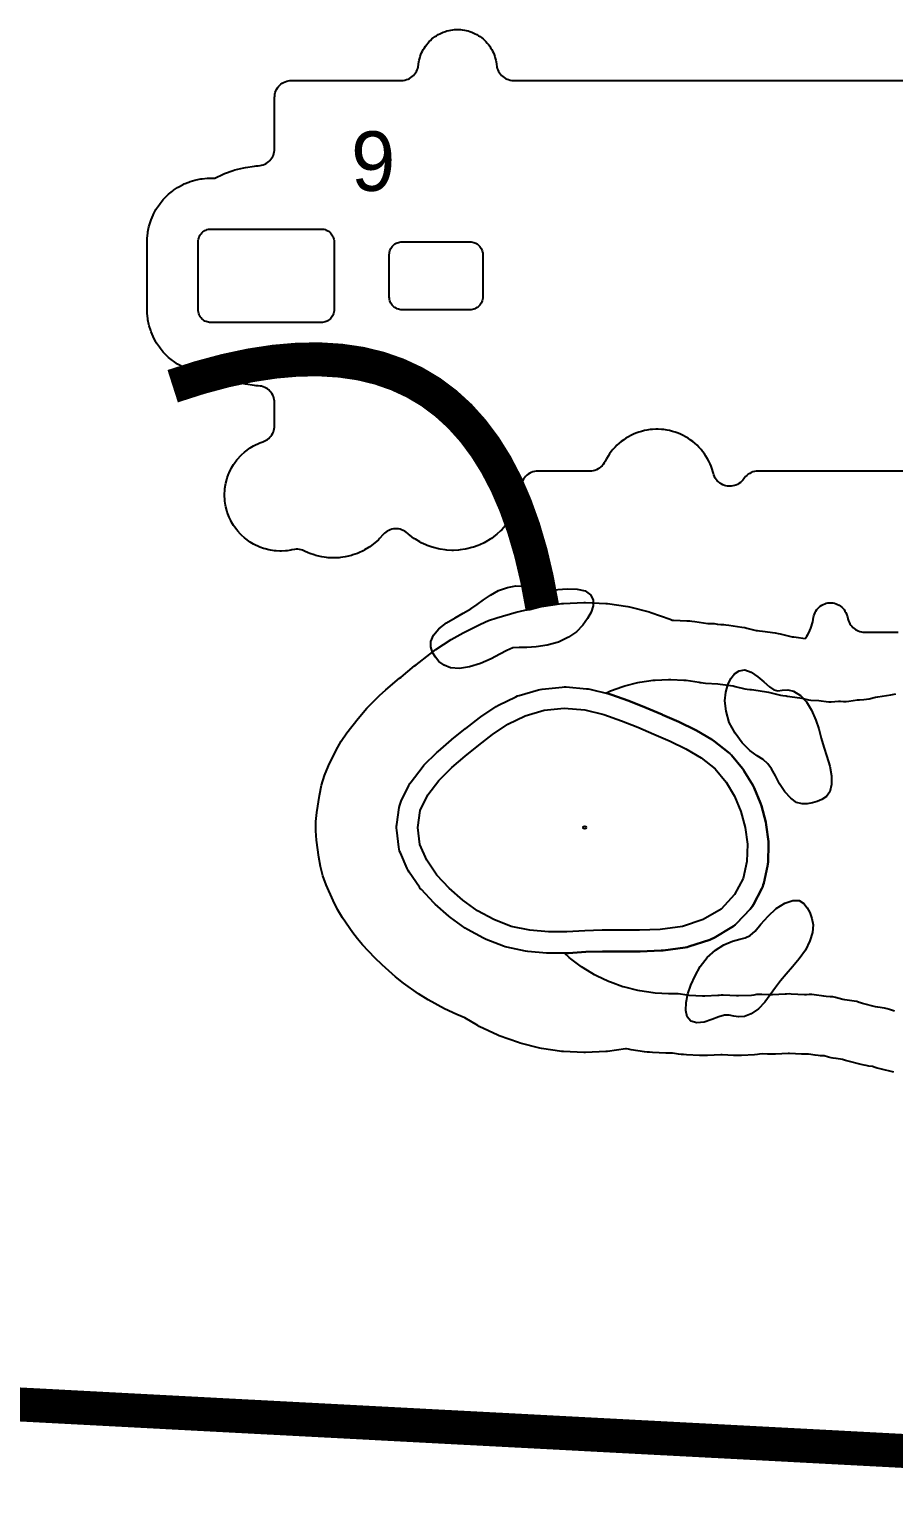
# Model space of a CAD drawing. Extents: x 425531 to 428300, y 1577248 to 1578701.
# Drawn here: x 426765.6 to 426969, y 1578062.7 to 1578410.5 of the extents above; entities that cross this region are included whole.
import ezdxf

# ---------------------------------------------------------------- set-up
doc = ezdxf.new("R2010")
doc.units = 21
for name, color, linetype, true_color in [('L-GOLF-ANNO', 7, 'Continuous', 0xffd23c), ('L-GOLF-BNKR', 7, 'Continuous', 0xe9dcb5), ('L-GOLF-CART', 7, 'Continuous', 0xcfcac0), ('L-GOLF-COLLAR', 7, 'Continuous', 0x5f9a33), ('L-GOLF-FWY', 7, 'Continuous', 0x6a9e35), ('L-GOLF-GRN', 7, 'Continuous', 0x74b23e), ('L-GOLF-PIN', 7, 'Continuous', 0xe0262b), ('L-GOLF-ROUGH', 7, 'Continuous', 0x4f7d2c), ('L-GOLF-TEE', 7, 'Continuous', 0x6fa63a)]:
    doc.layers.add(name, color=color, linetype=linetype, true_color=true_color)

msp = doc.modelspace()

# ---------------------------------------------------------------- linework, layer by layer
at = {"layer": 'L-GOLF-BNKR'}
for points, elevation in [([(426860.5, 1578263.8), (426860.1, 1578265.1), (426860.1, 1578266.4), (426860.7, 1578267.9), (426862, 1578269.4), (426863.8, 1578270.8), (426865.8, 1578272), (426867.7, 1578273.1), (426869.5, 1578274.1), (426871, 1578275.1), (426872.5, 1578276.2), (426874.1, 1578277.3), (426876, 1578278.4), (426878.1, 1578279.1), (426880.1, 1578279.5), (426882, 1578279.4), (426883.6, 1578279.1), (426885, 1578278.7), (426886.4, 1578278.4), (426888, 1578278.5), (426890, 1578278.6), (426892.2, 1578278.8), (426894.5, 1578278.7), (426896.4, 1578278.3), (426897.7, 1578277.4), (426898.3, 1578276.2), (426898.3, 1578274.8), (426897.8, 1578273.3), (426897, 1578271.8), (426895.9, 1578270.2), (426894.4, 1578268.7), (426892.5, 1578267.4), (426890.1, 1578266.2), (426887.5, 1578265.5), (426884.9, 1578265.1), (426882.7, 1578265), (426880.9, 1578265), (426879.4, 1578264.9), (426878, 1578264.3), (426876.3, 1578263.4), (426874.3, 1578262.3), (426871.8, 1578261.2), (426869.2, 1578260.4), (426866.8, 1578260), (426864.7, 1578260.2), (426863.2, 1578260.8), (426862, 1578261.7), (426861.2, 1578262.7), (426860.5, 1578263.8)], 69.66), ([(426935.5, 1578259.2), (426937.1, 1578258.1), (426938.5, 1578256.9), (426939.8, 1578255.7), (426940.8, 1578255), (426941.8, 1578254.8), (426942.8, 1578254.9), (426944.1, 1578255), (426945.5, 1578254.7), (426947.1, 1578253.7), (426948.5, 1578252.2), (426949.7, 1578250.2), (426950.7, 1578247.9), (426951.4, 1578245.8), (426952, 1578243.6), (426952.6, 1578241.5), (426953.3, 1578239.3), (426954, 1578237), (426954.4, 1578234.8), (426954.4, 1578232.7), (426954, 1578231), (426953.2, 1578229.9), (426952.1, 1578229.2), (426951, 1578228.7), (426949.9, 1578228.4), (426948.7, 1578228.2), (426947.5, 1578228.2), (426946.2, 1578228.5), (426944.8, 1578229.5), (426943.4, 1578231), (426942.2, 1578232.9), (426941.2, 1578234.8), (426940.3, 1578236.4), (426939.4, 1578237.6), (426938.3, 1578238.6), (426936.9, 1578239.5), (426935.2, 1578240.7), (426933.4, 1578242.5), (426931.7, 1578244.8), (426930.3, 1578247.3), (426929.6, 1578250), (426929.3, 1578252.4), (426929.5, 1578254.5), (426930, 1578256.2), (426930.7, 1578257.7), (426931.6, 1578258.8), (426932.7, 1578259.5), (426934, 1578259.7), (426935.5, 1578259.2)], 71.13), ([(426947.9, 1578204.7), (426948.7, 1578203.7), (426949.3, 1578202.6), (426949.8, 1578201.2), (426950.1, 1578199.7), (426949.9, 1578197.9), (426949.3, 1578195.9), (426948.3, 1578193.7), (426946.8, 1578191.7), (426945.2, 1578189.8), (426943.7, 1578188.1), (426942.4, 1578186.5), (426941.2, 1578184.9), (426940, 1578183.2), (426938.7, 1578181.5), (426937.2, 1578179.9), (426935.5, 1578178.7), (426933.9, 1578178.1), (426932.5, 1578178), (426931.4, 1578178.2), (426930.3, 1578178.4), (426929.2, 1578178.4), (426927.9, 1578178), (426926.2, 1578177.4), (426924.4, 1578176.8), (426922.7, 1578176.6), (426921.3, 1578177), (426920.4, 1578178), (426920.1, 1578179.5), (426920.2, 1578181.4), (426920.6, 1578183.4), (426921.3, 1578185.5), (426922.3, 1578187.7), (426923.5, 1578189.9), (426925.1, 1578192), (426927.1, 1578193.7), (426929.1, 1578195), (426931.1, 1578195.8), (426932.8, 1578196.3), (426934.1, 1578196.6), (426935.3, 1578197.2), (426936.4, 1578198.2), (426937.8, 1578199.8), (426939.5, 1578201.7), (426941.4, 1578203.5), (426943.4, 1578204.8), (426945.3, 1578205.4), (426946.8, 1578205.4), (426947.9, 1578204.7)], 72.95)]:
    msp.add_lwpolyline(points, close=True, dxfattribs=dict(at, elevation=elevation))
at = {"layer": 'L-GOLF-CART', "const_width": 8}
for points in [[(426886.3, 1578274.6), (426885.07, 1578281.14), (426883.62, 1578287.3), (426881.93, 1578293.06), (426880, 1578298.43), (426877.85, 1578303.42), (426875.46, 1578308.01), (426872.84, 1578312.21), (426869.98, 1578316.03), (426866.9, 1578319.46), (426863.58, 1578322.49), (426860.03, 1578325.14), (426856.25, 1578327.39), (426852.23, 1578329.26), (426847.99, 1578330.74), (426843.51, 1578331.83), (426838.79, 1578332.52), (426833.85, 1578332.83), (426828.67, 1578332.75), (426823.26, 1578332.28), (426817.62, 1578331.42), (426811.75, 1578330.17), (426805.64, 1578328.53), (426799.3, 1578326.5)], [(427143.97, 1578066.73), (427120.46, 1578067.97), (427096.96, 1578069.2), (427073.45, 1578070.44), (427049.95, 1578071.68), (427026.44, 1578072.91), (427002.93, 1578074.15), (426979.43, 1578075.38), (426955.92, 1578076.62), (426932.42, 1578077.86), (426908.91, 1578079.09), (426885.41, 1578080.33), (426861.9, 1578081.56), (426838.4, 1578082.8), (426814.89, 1578084.03), (426791.39, 1578085.27), (426767.88, 1578086.51), (426744.38, 1578087.74), (426720.87, 1578088.98), (426697.36, 1578090.21), (426673.86, 1578091.45), (426650.35, 1578092.68), (426626.85, 1578093.92), (426603.34, 1578095.16)]]:
    msp.add_lwpolyline(points, dxfattribs=at)
at = {"layer": 'L-GOLF-COLLAR', "elevation": 74.76}
msp.add_lwpolyline([(426852.04, 1578221.98), (426852, 1578222.43), (426852.01, 1578222.89), (426852.06, 1578223.34), (426852.66, 1578227.34), (426852.76, 1578227.84), (426852.91, 1578228.32), (426853.1, 1578228.79), (426854.9, 1578232.49), (426855.14, 1578232.93), (426855.43, 1578233.34), (426858.03, 1578236.74), (426858.46, 1578237.24), (426861.46, 1578240.24), (426861.78, 1578240.52), (426864.98, 1578243.22), (426865.05, 1578243.28), (426868.25, 1578245.88), (426868.32, 1578245.94), (426871.52, 1578248.44), (426871.83, 1578248.66), (426875.43, 1578251.06), (426876.01, 1578251.39), (426880.11, 1578253.39), (426880.5, 1578253.57), (426880.91, 1578253.7), (426885.41, 1578255), (426885.84, 1578255.11), (426886.27, 1578255.17), (426890.97, 1578255.67), (426891.44, 1578255.7), (426891.92, 1578255.68), (426896.72, 1578255.28), (426897.1, 1578255.23), (426897.49, 1578255.16), (426901.99, 1578254.06), (426902.48, 1578253.91), (426906.68, 1578252.41), (426906.84, 1578252.35), (426910.64, 1578250.85), (426910.74, 1578250.81), (426914.54, 1578249.21), (426914.64, 1578249.16), (426918.44, 1578247.46), (426918.59, 1578247.4), (426922.29, 1578245.6), (426922.62, 1578245.42), (426926.22, 1578243.32), (426926.79, 1578242.93), (426930.09, 1578240.33), (426930.48, 1578239.99), (426930.83, 1578239.61), (426933.43, 1578236.51), (426933.67, 1578236.21), (426933.88, 1578235.89), (426935.88, 1578232.59), (426936.06, 1578232.26), (426936.22, 1578231.92), (426937.72, 1578228.32), (426937.94, 1578227.67), (426938.94, 1578223.87), (426939.06, 1578223.24), (426939.56, 1578219.34), (426939.59, 1578218.96), (426939.6, 1578218.58), (426939.5, 1578214.48), (426939.46, 1578213.99), (426939.38, 1578213.5), (426938.48, 1578209.5), (426938.36, 1578209.08), (426938.21, 1578208.67), (426938.02, 1578208.27), (426936.02, 1578204.47), (426935.8, 1578204.08), (426935.53, 1578203.72), (426935.24, 1578203.37), (426932.04, 1578199.97), (426931.71, 1578199.65), (426931.35, 1578199.36), (426930.96, 1578199.1), (426926.76, 1578196.6), (426926.27, 1578196.35), (426925.75, 1578196.15), (426920.85, 1578194.55), (426920.41, 1578194.43), (426919.97, 1578194.34), (426914.77, 1578193.64), (426914.3, 1578193.6), (426909.4, 1578193.4), (426909.2, 1578193.4), (426900.46, 1578193.4), (426896.54, 1578193.3), (426892.46, 1578193.01), (426892.1, 1578193), (426887.8, 1578193), (426887.35, 1578193.02), (426882.95, 1578193.42), (426882.4, 1578193.5), (426878, 1578194.4), (426877.59, 1578194.5), (426877.18, 1578194.64), (426873.08, 1578196.24), (426872.48, 1578196.52), (426868.68, 1578198.62), (426868.19, 1578198.93), (426864.69, 1578201.43), (426864.31, 1578201.74), (426861.11, 1578204.54), (426860.75, 1578204.88), (426857.85, 1578207.98), (426857.6, 1578208.27), (426857.38, 1578208.57), (426854.98, 1578212.07), (426854.72, 1578212.48), (426854.51, 1578212.92), (426852.91, 1578216.62), (426852.74, 1578217.06), (426852.62, 1578217.51), (426852.54, 1578217.98), (426852.04, 1578221.98)], close=True, dxfattribs=at)
at = {"layer": 'L-GOLF-FWY', "elevation": 74.93}
msp.add_lwpolyline([(426969.24, 1578179.36), (426968.77, 1578179.51), (426968.07, 1578179.76), (426967.48, 1578179.94), (426966.88, 1578180.06), (426965.28, 1578180.29), (426964.8, 1578180.39), (426961.73, 1578181.16), (426961.26, 1578181.3), (426960.93, 1578181.42), (426960.35, 1578181.59), (426959.75, 1578181.71), (426957.57, 1578182.04), (426957.09, 1578182.13), (426955.33, 1578182.57), (426954.73, 1578182.69), (426954.12, 1578182.75), (426953.13, 1578182.8), (426952.64, 1578182.85), (426950.36, 1578183.19), (426949.75, 1578183.25), (426949.13, 1578183.25), (426948.55, 1578183.22), (426948.05, 1578183.22), (426944.93, 1578183.37), (426944.9, 1578183.37), (426944.44, 1578183.4), (426943.83, 1578183.37), (426943.76, 1578183.36), (426943.51, 1578183.34), (426940.55, 1578183.19), (426940.05, 1578183.19), (426938, 1578183.3), (426937.38, 1578183.3), (426936.77, 1578183.24), (426936.09, 1578183.13), (426935.6, 1578183.08), (426932.55, 1578182.94), (426932.05, 1578182.94), (426928.87, 1578183.09), (426928.41, 1578183.1), (426927.95, 1578183.07), (426927.91, 1578183.07), (426927.67, 1578183.05), (426924.55, 1578182.89), (426924.05, 1578182.89), (426920.93, 1578183.05), (426920.44, 1578183.1), (426918.32, 1578183.41), (426917.71, 1578183.47), (426917.1, 1578183.47), (426916.55, 1578183.44), (426916.05, 1578183.44), (426912.92, 1578183.6), (426912.43, 1578183.65), (426909.32, 1578184.11), (426908.84, 1578184.2), (426905.79, 1578184.97), (426905.32, 1578185.11), (426902.36, 1578186.17), (426901.91, 1578186.35), (426899.07, 1578187.7), (426898.64, 1578187.93), (426895.94, 1578189.54), (426895.53, 1578189.82), (426893.01, 1578191.69), (426892.63, 1578192), (426891.53, 1578193), (426892.1, 1578193), (426892.46, 1578193.01), (426896.54, 1578193.3), (426900.46, 1578193.4), (426909.2, 1578193.4), (426909.4, 1578193.4), (426914.3, 1578193.6), (426914.77, 1578193.64), (426919.97, 1578194.34), (426920.41, 1578194.43), (426920.85, 1578194.55), (426925.75, 1578196.15), (426926.27, 1578196.35), (426926.76, 1578196.6), (426930.96, 1578199.1), (426931.35, 1578199.36), (426931.71, 1578199.65), (426932.04, 1578199.97), (426935.24, 1578203.37), (426935.53, 1578203.72), (426935.8, 1578204.08), (426936.02, 1578204.47), (426938.02, 1578208.27), (426938.21, 1578208.67), (426938.36, 1578209.08), (426938.48, 1578209.5), (426939.38, 1578213.5), (426939.46, 1578213.99), (426939.5, 1578214.48), (426939.6, 1578218.58), (426939.59, 1578218.96), (426939.56, 1578219.34), (426939.06, 1578223.24), (426938.94, 1578223.87), (426937.94, 1578227.67), (426937.72, 1578228.32), (426936.22, 1578231.92), (426936.06, 1578232.26), (426935.88, 1578232.59), (426933.88, 1578235.89), (426933.67, 1578236.21), (426933.43, 1578236.51), (426930.83, 1578239.61), (426930.48, 1578239.99), (426930.09, 1578240.33), (426926.79, 1578242.93), (426926.22, 1578243.32), (426922.62, 1578245.42), (426922.29, 1578245.6), (426918.59, 1578247.4), (426918.44, 1578247.46), (426914.64, 1578249.16), (426914.54, 1578249.21), (426910.74, 1578250.81), (426910.64, 1578250.85), (426906.84, 1578252.35), (426906.68, 1578252.41), (426902.48, 1578253.91), (426901.99, 1578254.06), (426901.25, 1578254.24), (426901.91, 1578254.55), (426902.36, 1578254.74), (426905.32, 1578255.8), (426905.79, 1578255.94), (426908.84, 1578256.7), (426909.32, 1578256.8), (426912.43, 1578257.26), (426912.92, 1578257.31), (426916.05, 1578257.46), (426916.55, 1578257.46), (426919.68, 1578257.31), (426920.17, 1578257.26), (426923.28, 1578256.8), (426923.52, 1578256.76), (426923.69, 1578256.72), (426923.76, 1578256.71), (426923.76, 1578256.71), (426924.17, 1578256.63), (426924.78, 1578256.57), (426927.67, 1578256.43), (426928.16, 1578256.38), (426931.25, 1578255.92), (426931.73, 1578255.83), (426933.99, 1578255.26), (426934.59, 1578255.14), (426935.2, 1578255.08), (426935.6, 1578255.06), (426936.09, 1578255.01), (426939.11, 1578254.56), (426939.59, 1578254.47), (426942.37, 1578253.77), (426942.97, 1578253.65), (426943.7, 1578253.58), (426943.7, 1578253.58), (426944, 1578253.55), (426946.94, 1578253.11), (426947.42, 1578253.02), (426948.37, 1578252.78), (426948.97, 1578252.66), (426949.58, 1578252.6), (426951.46, 1578252.51), (426951.95, 1578252.46), (426953.14, 1578252.28), (426953.75, 1578252.22), (426954.36, 1578252.22), (426956.05, 1578252.31), (426956.55, 1578252.31), (426957.26, 1578252.27), (426957.87, 1578252.27), (426958.48, 1578252.33), (426960.56, 1578252.64), (426961.04, 1578252.69), (426962.05, 1578252.74), (426962.66, 1578252.8), (426963.26, 1578252.91), (426964.8, 1578253.3), (426965.28, 1578253.4), (426968.35, 1578253.85), (426969.57, 1578254.06)], dxfattribs=at)
at = {"layer": 'L-GOLF-GRN', "elevation": 74.76}
msp.add_lwpolyline([(426857, 1578222.6), (426857.6, 1578226.6), (426859.4, 1578230.3), (426862, 1578233.7), (426865, 1578236.7), (426868.2, 1578239.4), (426871.4, 1578242), (426874.6, 1578244.5), (426878.2, 1578246.9), (426882.3, 1578248.9), (426886.8, 1578250.2), (426891.5, 1578250.7), (426896.3, 1578250.3), (426900.8, 1578249.2), (426905, 1578247.7), (426908.8, 1578246.2), (426912.6, 1578244.6), (426916.4, 1578242.9), (426920.1, 1578241.1), (426923.7, 1578239), (426927, 1578236.4), (426929.6, 1578233.3), (426931.6, 1578230), (426933.1, 1578226.4), (426934.1, 1578222.6), (426934.6, 1578218.7), (426934.5, 1578214.6), (426933.6, 1578210.6), (426931.6, 1578206.8), (426928.4, 1578203.4), (426924.2, 1578200.9), (426919.3, 1578199.3), (426914.1, 1578198.6), (426909.2, 1578198.4), (426904.6, 1578198.4), (426900.4, 1578198.4), (426896.3, 1578198.3), (426892.1, 1578198), (426887.8, 1578198), (426883.4, 1578198.4), (426879, 1578199.3), (426874.9, 1578200.9), (426871.1, 1578203), (426867.6, 1578205.5), (426864.4, 1578208.3), (426861.5, 1578211.4), (426859.1, 1578214.9), (426857.5, 1578218.6), (426857, 1578222.6)], close=True, dxfattribs=at)
at = {"layer": 'L-GOLF-PIN'}
msp.add_circle((426896.3, 1578222.6, 74.76), 0.35, dxfattribs=at)
at = {"layer": 'L-GOLF-ROUGH'}
for points, elevation in [([(426986.85, 1578306.5), (426937.21, 1578306.5), (426936.7, 1578306.47), (426936.29, 1578306.41), (426935.9, 1578306.31), (426935.52, 1578306.17), (426935.15, 1578305.98), (426934.81, 1578305.77), (426934.48, 1578305.51), (426934.19, 1578305.23), (426933.93, 1578304.92), (426933.77, 1578304.69), (426933.53, 1578304.37), (426933.26, 1578304.08), (426932.96, 1578303.82), (426932.63, 1578303.59), (426932.29, 1578303.39), (426931.92, 1578303.22), (426931.55, 1578303.1), (426931.16, 1578303.01), (426930.76, 1578302.96), (426930.36, 1578302.95), (426929.96, 1578302.98), (426929.57, 1578303.05), (426929.19, 1578303.16), (426928.81, 1578303.31), (426928.46, 1578303.49), (426928.12, 1578303.71), (426927.81, 1578303.96), (426927.53, 1578304.24), (426927.27, 1578304.54), (426927.05, 1578304.88), (426926.86, 1578305.23), (426926.71, 1578305.6), (426926.59, 1578305.98), (426926.49, 1578306.39), (426926.31, 1578306.95), (426926.06, 1578307.66), (426925.84, 1578308.21), (426925.51, 1578308.89), (426925.24, 1578309.41), (426924.85, 1578310.05), (426924.52, 1578310.54), (426924.07, 1578311.15), (426923.7, 1578311.6), (426923.19, 1578312.16), (426922.78, 1578312.58), (426922.22, 1578313.08), (426921.77, 1578313.46), (426921.16, 1578313.9), (426920.67, 1578314.23), (426920.02, 1578314.62), (426919.51, 1578314.9), (426918.83, 1578315.22), (426918.28, 1578315.44), (426917.57, 1578315.7), (426917.01, 1578315.87), (426916.28, 1578316.05), (426915.7, 1578316.16), (426914.96, 1578316.28), (426914.37, 1578316.33), (426913.62, 1578316.37), (426913.03, 1578316.37), (426912.28, 1578316.33), (426911.69, 1578316.28), (426910.95, 1578316.16), (426910.37, 1578316.05), (426909.64, 1578315.87), (426909.08, 1578315.7), (426908.37, 1578315.44), (426907.82, 1578315.22), (426907.14, 1578314.9), (426906.62, 1578314.62), (426905.98, 1578314.23), (426905.49, 1578313.9), (426904.88, 1578313.46), (426904.43, 1578313.08), (426903.87, 1578312.58), (426903.45, 1578312.16), (426902.95, 1578311.6), (426902.57, 1578311.15), (426902.13, 1578310.54), (426901.8, 1578310.05), (426901.41, 1578309.41), (426901.13, 1578308.89), (426901.09, 1578308.79), (426900.89, 1578308.43), (426900.66, 1578308.09), (426900.4, 1578307.77), (426900.11, 1578307.49), (426899.78, 1578307.23), (426899.44, 1578307.02), (426899.07, 1578306.83), (426898.68, 1578306.69), (426898.29, 1578306.58), (426897.88, 1578306.52), (426897.47, 1578306.5), (426885.39, 1578306.5), (426884.89, 1578306.47), (426884.49, 1578306.41), (426884.09, 1578306.31), (426883.71, 1578306.17), (426883.35, 1578305.99), (426883.01, 1578305.78), (426882.69, 1578305.53), (426882.39, 1578305.25), (426882.13, 1578304.94), (426881.9, 1578304.61), (426881.7, 1578304.26), (426881.54, 1578303.88), (426881.42, 1578303.5), (426881.34, 1578303.1), (426881.29, 1578302.59), (426881.29, 1578302.58), (426881.25, 1578302.19), (426881.08, 1578301.02), (426881, 1578300.63), (426880.71, 1578299.48), (426880.6, 1578299.1), (426880.2, 1578297.98), (426880.05, 1578297.62), (426879.54, 1578296.54), (426879.35, 1578296.2), (426878.74, 1578295.18), (426878.52, 1578294.85), (426877.81, 1578293.9), (426877.57, 1578293.59), (426876.77, 1578292.71), (426876.49, 1578292.43), (426875.61, 1578291.63), (426875.3, 1578291.39), (426874.35, 1578290.68), (426874.02, 1578290.46), (426873, 1578289.85), (426872.66, 1578289.66), (426871.58, 1578289.15), (426871.22, 1578289), (426870.1, 1578288.6), (426869.72, 1578288.49), (426868.57, 1578288.2), (426868.18, 1578288.12), (426867.01, 1578287.95), (426866.62, 1578287.91), (426865.43, 1578287.85), (426865.03, 1578287.85), (426863.85, 1578287.91), (426863.46, 1578287.95), (426862.28, 1578288.12), (426861.89, 1578288.2), (426860.74, 1578288.49), (426860.36, 1578288.6), (426859.24, 1578289), (426858.88, 1578289.15), (426857.81, 1578289.66), (426857.46, 1578289.85), (426856.44, 1578290.46), (426856.11, 1578290.68), (426855.16, 1578291.39), (426854.86, 1578291.63), (426854.63, 1578291.84), (426854.25, 1578292.15), (426853.92, 1578292.37), (426853.58, 1578292.56), (426853.21, 1578292.71), (426852.84, 1578292.82), (426852.45, 1578292.9), (426852.06, 1578292.93), (426851.67, 1578292.93), (426851.28, 1578292.89), (426850.89, 1578292.82), (426850.52, 1578292.7), (426850.16, 1578292.55), (426849.81, 1578292.37), (426849.48, 1578292.15), (426849.18, 1578291.9), (426848.83, 1578291.55), (426848.01, 1578290.64), (426847.73, 1578290.35), (426846.92, 1578289.62), (426846.62, 1578289.37), (426845.74, 1578288.72), (426845.41, 1578288.51), (426844.47, 1578287.94), (426844.13, 1578287.76), (426843.14, 1578287.29), (426842.78, 1578287.14), (426841.75, 1578286.77), (426841.37, 1578286.66), (426840.31, 1578286.39), (426839.93, 1578286.32), (426838.85, 1578286.16), (426838.46, 1578286.12), (426837.37, 1578286.07), (426836.97, 1578286.07), (426835.88, 1578286.12), (426835.49, 1578286.16), (426834.41, 1578286.32), (426834.03, 1578286.39), (426832.97, 1578286.66), (426832.59, 1578286.77), (426831.56, 1578287.14), (426831.2, 1578287.29), (426830.35, 1578287.7), (426829.89, 1578287.88), (426829.52, 1578288), (426829.13, 1578288.07), (426828.74, 1578288.11), (426828.35, 1578288.11), (426827.96, 1578288.07), (426827.38, 1578287.96), (426827.38, 1578287.96), (426827.12, 1578287.91), (426826.22, 1578287.77), (426825.83, 1578287.74), (426824.93, 1578287.69), (426824.54, 1578287.69), (426823.63, 1578287.74), (426823.24, 1578287.77), (426822.35, 1578287.91), (426821.96, 1578287.98), (426821.09, 1578288.2), (426820.71, 1578288.32), (426819.86, 1578288.62), (426819.5, 1578288.77), (426818.68, 1578289.16), (426818.33, 1578289.34), (426817.56, 1578289.81), (426817.23, 1578290.03), (426816.51, 1578290.57), (426816.2, 1578290.81), (426815.53, 1578291.42), (426815.26, 1578291.7), (426814.65, 1578292.37), (426814.4, 1578292.67), (426813.86, 1578293.4), (426813.64, 1578293.73), (426813.18, 1578294.5), (426812.99, 1578294.85), (426812.61, 1578295.66), (426812.46, 1578296.03), (426812.15, 1578296.88), (426812.04, 1578297.25), (426811.82, 1578298.13), (426811.74, 1578298.52), (426811.61, 1578299.41), (426811.57, 1578299.8), (426811.53, 1578300.7), (426811.53, 1578301.1), (426811.57, 1578302), (426811.61, 1578302.39), (426811.74, 1578303.28), (426811.82, 1578303.67), (426812.04, 1578304.55), (426812.15, 1578304.92), (426812.46, 1578305.77), (426812.61, 1578306.14), (426812.99, 1578306.95), (426813.18, 1578307.3), (426813.64, 1578308.07), (426813.86, 1578308.4), (426814.4, 1578309.13), (426814.65, 1578309.43), (426815.26, 1578310.1), (426815.53, 1578310.38), (426816.2, 1578310.98), (426816.51, 1578311.23), (426817.23, 1578311.77), (426817.56, 1578311.99), (426818.33, 1578312.46), (426818.68, 1578312.64), (426819.5, 1578313.03), (426819.86, 1578313.18), (426820.56, 1578313.43), (426820.99, 1578313.61), (426821.33, 1578313.78), (426821.33, 1578313.78), (426821.64, 1578313.99), (426821.94, 1578314.22), (426822.21, 1578314.49), (426822.45, 1578314.77), (426822.67, 1578315.08), (426822.86, 1578315.41), (426823.01, 1578315.75), (426823.14, 1578316.11), (426823.22, 1578316.47), (426823.28, 1578316.85), (426823.3, 1578317.32), (426823.3, 1578322.5), (426823.28, 1578322.98), (426823.22, 1578323.35), (426823.13, 1578323.72), (426823.01, 1578324.08), (426822.85, 1578324.43), (426822.66, 1578324.75), (426822.44, 1578325.06), (426822.19, 1578325.35), (426821.92, 1578325.61), (426821.62, 1578325.85), (426821.3, 1578326.05), (426820.96, 1578326.23), (426820.61, 1578326.37), (426820.25, 1578326.48), (426819.87, 1578326.55), (426819.4, 1578326.6), (426818.95, 1578326.62), (426818.56, 1578326.66), (426816.42, 1578326.97), (426816.04, 1578327.05), (426813.94, 1578327.57), (426813.57, 1578327.69), (426811.54, 1578328.42), (426811.17, 1578328.57), (426809.22, 1578329.49), (426809.2, 1578329.5), (426808.3, 1578329.5), (426807.71, 1578329.51), (426807.42, 1578329.53), (426806.25, 1578329.64), (426805.95, 1578329.69), (426804.8, 1578329.92), (426804.51, 1578329.99), (426803.39, 1578330.33), (426803.11, 1578330.43), (426802.02, 1578330.88), (426801.76, 1578331.01), (426800.72, 1578331.56), (426800.46, 1578331.71), (426799.48, 1578332.37), (426799.25, 1578332.54), (426798.34, 1578333.29), (426798.12, 1578333.49), (426797.29, 1578334.32), (426797.09, 1578334.54), (426796.34, 1578335.45), (426796.17, 1578335.68), (426795.51, 1578336.66), (426795.36, 1578336.92), (426794.81, 1578337.96), (426794.68, 1578338.22), (426794.23, 1578339.31), (426794.13, 1578339.59), (426793.79, 1578340.71), (426793.72, 1578341), (426793.49, 1578342.15), (426793.44, 1578342.45), (426793.33, 1578343.62), (426793.31, 1578343.91), (426793.3, 1578344.5), (426793.3, 1578360.5), (426793.31, 1578361.09), (426793.33, 1578361.38), (426793.44, 1578362.55), (426793.49, 1578362.85), (426793.72, 1578364), (426793.79, 1578364.29), (426794.13, 1578365.41), (426794.23, 1578365.69), (426794.68, 1578366.78), (426794.81, 1578367.04), (426795.36, 1578368.08), (426795.51, 1578368.34), (426796.17, 1578369.32), (426796.34, 1578369.55), (426797.09, 1578370.46), (426797.29, 1578370.68), (426798.12, 1578371.51), (426798.34, 1578371.71), (426799.25, 1578372.46), (426799.48, 1578372.63), (426800.46, 1578373.29), (426800.72, 1578373.44), (426801.76, 1578373.99), (426802.02, 1578374.12), (426803.11, 1578374.57), (426803.39, 1578374.67), (426804.51, 1578375.01), (426804.8, 1578375.08), (426805.95, 1578375.31), (426806.25, 1578375.36), (426807.42, 1578375.47), (426807.71, 1578375.49), (426808.3, 1578375.5), (426809.2, 1578375.5), (426809.22, 1578375.51), (426811.17, 1578376.43), (426811.54, 1578376.58), (426813.57, 1578377.31), (426813.94, 1578377.43), (426816.04, 1578377.95), (426816.42, 1578378.03), (426818.56, 1578378.34), (426818.95, 1578378.38), (426819.4, 1578378.4), (426819.87, 1578378.45), (426820.25, 1578378.52), (426820.61, 1578378.63), (426820.96, 1578378.77), (426821.3, 1578378.95), (426821.62, 1578379.15), (426821.92, 1578379.39), (426822.19, 1578379.65), (426822.44, 1578379.94), (426822.66, 1578380.25), (426822.85, 1578380.57), (426823.01, 1578380.92), (426823.13, 1578381.28), (426823.22, 1578381.65), (426823.28, 1578382.02), (426823.3, 1578382.5), (426823.3, 1578394.5), (426823.32, 1578394.89), (426823.38, 1578395.28), (426823.47, 1578395.66), (426823.6, 1578396.03), (426823.77, 1578396.39), (426823.97, 1578396.72), (426824.21, 1578397.04), (426824.47, 1578397.33), (426824.76, 1578397.59), (426825.08, 1578397.83), (426825.41, 1578398.03), (426825.77, 1578398.2), (426826.14, 1578398.33), (426826.52, 1578398.42), (426826.91, 1578398.48), (426827.3, 1578398.5), (426853.08, 1578398.5), (426853.57, 1578398.52), (426853.96, 1578398.58), (426854.34, 1578398.68), (426854.71, 1578398.81), (426855.06, 1578398.98), (426855.4, 1578399.18), (426855.72, 1578399.41), (426856.01, 1578399.67), (426856.27, 1578399.97), (426856.5, 1578400.28), (426856.7, 1578400.62), (426856.87, 1578400.97), (426857, 1578401.34), (426857.1, 1578401.72), (426857.18, 1578402.26), (426857.19, 1578402.34), (426857.27, 1578402.85), (426857.34, 1578403.24), (426857.47, 1578403.74), (426857.58, 1578404.11), (426857.75, 1578404.6), (426857.9, 1578404.96), (426858.12, 1578405.42), (426858.31, 1578405.77), (426858.57, 1578406.21), (426858.79, 1578406.54), (426859.1, 1578406.95), (426859.35, 1578407.25), (426859.69, 1578407.64), (426859.97, 1578407.91), (426860.35, 1578408.26), (426860.66, 1578408.51), (426861.07, 1578408.81), (426861.4, 1578409.03), (426861.84, 1578409.3), (426862.18, 1578409.48), (426862.65, 1578409.7), (426863.01, 1578409.85), (426863.5, 1578410.03), (426863.87, 1578410.14), (426864.37, 1578410.26), (426864.76, 1578410.34), (426865.26, 1578410.42), (426865.66, 1578410.46), (426866.17, 1578410.48), (426866.56, 1578410.48), (426867.08, 1578410.46), (426867.47, 1578410.42), (426867.98, 1578410.34), (426868.36, 1578410.26), (426868.86, 1578410.14), (426869.24, 1578410.03), (426869.72, 1578409.85), (426870.08, 1578409.7), (426870.55, 1578409.48), (426870.89, 1578409.3), (426871.34, 1578409.03), (426871.66, 1578408.81), (426872.07, 1578408.51), (426872.38, 1578408.26), (426872.76, 1578407.91), (426873.04, 1578407.64), (426873.38, 1578407.25), (426873.63, 1578406.95), (426873.94, 1578406.54), (426874.16, 1578406.21), (426874.42, 1578405.77), (426874.61, 1578405.42), (426874.83, 1578404.96), (426874.98, 1578404.6), (426875.15, 1578404.11), (426875.26, 1578403.74), (426875.39, 1578403.24), (426875.47, 1578402.85), (426875.54, 1578402.34), (426875.54, 1578402.33), (426875.63, 1578401.72), (426875.73, 1578401.34), (426875.86, 1578400.97), (426876.03, 1578400.62), (426876.23, 1578400.28), (426876.46, 1578399.97), (426876.72, 1578399.67), (426877.01, 1578399.41), (426877.33, 1578399.18), (426877.67, 1578398.98), (426878.02, 1578398.81), (426878.39, 1578398.68), (426878.77, 1578398.58), (426879.16, 1578398.52), (426879.65, 1578398.5), (426971.79, 1578398.5)], 74.32), ([(426969.07, 1578164.98), (426965.84, 1578165.78), (426965.17, 1578165.97), (426964.71, 1578166.11), (426964.07, 1578166.32), (426963.23, 1578166.44), (426962.55, 1578166.56), (426962.07, 1578166.66), (426961.4, 1578166.81), (426958.33, 1578167.58), (426957.67, 1578167.76), (426957.2, 1578167.9), (426957, 1578167.97), (426955.52, 1578168.19), (426954.84, 1578168.31), (426954.36, 1578168.4), (426953.69, 1578168.55), (426952.67, 1578168.81), (426952.44, 1578168.82), (426951.76, 1578168.87), (426951.27, 1578168.92), (426950.59, 1578169), (426949.03, 1578169.23), (426948.55, 1578169.22), (426948.05, 1578169.22), (426947.37, 1578169.24), (426944.51, 1578169.38), (426944.2, 1578169.36), (426941.23, 1578169.21), (426940.55, 1578169.19), (426940.05, 1578169.19), (426939.37, 1578169.21), (426938.06, 1578169.28), (426937.46, 1578169.2), (426936.97, 1578169.15), (426936.28, 1578169.1), (426933.23, 1578168.95), (426932.55, 1578168.94), (426932.05, 1578168.94), (426931.37, 1578168.95), (426928.68, 1578169.08), (426928.35, 1578169.06), (426925.23, 1578168.91), (426924.55, 1578168.89), (426924.05, 1578168.89), (426923.37, 1578168.91), (426920.25, 1578169.06), (426919.56, 1578169.11), (426919.07, 1578169.16), (426918.39, 1578169.25), (426916.99, 1578169.45), (426916.55, 1578169.44), (426916.05, 1578169.44), (426915.37, 1578169.46), (426912.23, 1578169.61), (426911.54, 1578169.66), (426911.06, 1578169.71), (426910.37, 1578169.8), (426907.27, 1578170.26), (426906.59, 1578170.38), (426906.11, 1578170.47), (426905.92, 1578170.51), (426901.69, 1578169.89), (426901.3, 1578169.85), (426896.5, 1578169.61), (426896.1, 1578169.61), (426891.3, 1578169.85), (426890.91, 1578169.89), (426886.15, 1578170.59), (426885.77, 1578170.67), (426881.11, 1578171.84), (426880.73, 1578171.95), (426876.2, 1578173.57), (426875.84, 1578173.72), (426871.49, 1578175.78), (426871.15, 1578175.96), (426868.09, 1578177.8), (426866.17, 1578178.54), (426863.29, 1578179.89), (426859.49, 1578181.99), (426857.15, 1578183.47), (426853.65, 1578185.97), (426851.8, 1578187.44), (426848.6, 1578190.24), (426846.87, 1578191.9), (426843.97, 1578195), (426842.79, 1578196.37), (426841.71, 1578197.83), (426839.31, 1578201.33), (426838.09, 1578203.3), (426837.07, 1578205.37), (426835.47, 1578209.07), (426834.67, 1578211.2), (426834.07, 1578213.39), (426833.69, 1578215.62), (426833.19, 1578219.62), (426833.01, 1578221.8), (426833.04, 1578223.99), (426833.27, 1578226.16), (426833.87, 1578230.16), (426834.35, 1578232.54), (426835.07, 1578234.86), (426836.02, 1578237.1), (426837.82, 1578240.8), (426838.97, 1578242.9), (426840.34, 1578244.88), (426842.94, 1578248.28), (426845.03, 1578250.67), (426848.03, 1578253.67), (426849.52, 1578255.04), (426852.72, 1578257.74), (426853.07, 1578258.03), (426856.27, 1578260.63), (426856.62, 1578260.91), (426859.82, 1578263.41), (426861.29, 1578264.47), (426864.89, 1578266.87), (426867.68, 1578268.47), (426871.78, 1578270.47), (426873.68, 1578271.3), (426875.64, 1578271.96), (426880.14, 1578273.26), (426882.18, 1578273.75), (426883.38, 1578273.93), (426885.77, 1578274.53), (426886.16, 1578274.61), (426890.91, 1578275.31), (426891.3, 1578275.35), (426896.1, 1578275.59), (426896.5, 1578275.59), (426901.3, 1578275.35), (426901.69, 1578275.31), (426906.45, 1578274.61), (426906.83, 1578274.53), (426911.49, 1578273.36), (426911.87, 1578273.25), (426916.4, 1578271.63), (426916.76, 1578271.48), (426916.81, 1578271.45), (426917.23, 1578271.44), (426920.37, 1578271.29), (426920.37, 1578271.29), (426921.06, 1578271.24), (426921.54, 1578271.19), (426922.23, 1578271.11), (426925.33, 1578270.65), (426925.64, 1578270.6), (426925.97, 1578270.64), (426926.36, 1578270.66), (426926.75, 1578270.64), (426927.14, 1578270.59), (426927.52, 1578270.49), (426927.64, 1578270.45), (426928.35, 1578270.41), (426929.04, 1578270.36), (426929.53, 1578270.31), (426930.21, 1578270.23), (426933.3, 1578269.77), (426933.98, 1578269.65), (426934.46, 1578269.56), (426935.13, 1578269.41), (426936.7, 1578269.01), (426936.97, 1578268.99), (426937.46, 1578268.94), (426938.14, 1578268.86), (426941.16, 1578268.41), (426941.84, 1578268.29), (426942.32, 1578268.2), (426942.99, 1578268.05), (426945.17, 1578267.5), (426945.22, 1578267.5), (426945.52, 1578267.47), (426946.06, 1578267.4), (426948.22, 1578267.08), (426948.29, 1578267.18), (426948.62, 1578267.67), (426948.86, 1578268.07), (426949.14, 1578268.59), (426949.34, 1578269.01), (426949.56, 1578269.56), (426949.72, 1578270), (426949.89, 1578270.56), (426950.01, 1578271.01), (426950.12, 1578271.59), (426950.2, 1578272.09), (426950.27, 1578272.47), (426950.39, 1578272.85), (426950.54, 1578273.21), (426950.72, 1578273.56), (426950.94, 1578273.89), (426951.19, 1578274.19), (426951.47, 1578274.47), (426951.77, 1578274.72), (426952.1, 1578274.93), (426952.44, 1578275.12), (426952.81, 1578275.27), (426953.18, 1578275.38), (426953.57, 1578275.46), (426953.96, 1578275.5), (426954.35, 1578275.5), (426954.74, 1578275.46), (426955.12, 1578275.38), (426955.5, 1578275.27), (426955.86, 1578275.12), (426956.21, 1578274.93), (426956.54, 1578274.72), (426956.84, 1578274.47), (426957.12, 1578274.19), (426957.37, 1578273.89), (426957.58, 1578273.56), (426957.77, 1578273.21), (426957.92, 1578272.85), (426958.15, 1578272.2), (426958.27, 1578271.82), (426958.29, 1578271.72), (426958.43, 1578271.27), (426958.57, 1578270.92), (426958.75, 1578270.58), (426958.95, 1578270.27), (426959.19, 1578269.97), (426959.45, 1578269.7), (426959.74, 1578269.45), (426960.05, 1578269.23), (426960.37, 1578269.04), (426960.72, 1578268.89), (426961.08, 1578268.76), (426961.44, 1578268.68), (426961.82, 1578268.62), (426962.29, 1578268.6), (426970.14, 1578268.6)], 72.09)]:
    msp.add_lwpolyline(points, dxfattribs=dict(at, elevation=elevation))
at = {"layer": 'L-GOLF-TEE'}
for points, elevation in [([(426837.3, 1578344.5), (426837.29, 1578344.21), (426837.24, 1578343.91), (426837.17, 1578343.63), (426837.07, 1578343.35), (426836.95, 1578343.09), (426836.79, 1578342.83), (426836.62, 1578342.6), (426836.42, 1578342.38), (426836.2, 1578342.18), (426835.97, 1578342.01), (426835.71, 1578341.85), (426835.45, 1578341.73), (426835.17, 1578341.63), (426834.89, 1578341.56), (426834.59, 1578341.51), (426834.3, 1578341.5), (426808.3, 1578341.5), (426808.01, 1578341.51), (426807.71, 1578341.56), (426807.43, 1578341.63), (426807.15, 1578341.73), (426806.89, 1578341.85), (426806.63, 1578342.01), (426806.4, 1578342.18), (426806.18, 1578342.38), (426805.98, 1578342.6), (426805.81, 1578342.83), (426805.65, 1578343.09), (426805.53, 1578343.35), (426805.43, 1578343.63), (426805.36, 1578343.91), (426805.31, 1578344.21), (426805.3, 1578344.5), (426805.3, 1578360.5), (426805.31, 1578360.79), (426805.36, 1578361.09), (426805.43, 1578361.37), (426805.53, 1578361.65), (426805.65, 1578361.91), (426805.81, 1578362.17), (426805.98, 1578362.4), (426806.18, 1578362.62), (426806.4, 1578362.82), (426806.63, 1578362.99), (426806.89, 1578363.15), (426807.15, 1578363.27), (426807.43, 1578363.37), (426807.71, 1578363.44), (426808.01, 1578363.49), (426808.3, 1578363.5), (426834.3, 1578363.5), (426834.59, 1578363.49), (426834.89, 1578363.44), (426835.17, 1578363.37), (426835.45, 1578363.27), (426835.71, 1578363.15), (426835.97, 1578362.99), (426836.2, 1578362.82), (426836.42, 1578362.62), (426836.62, 1578362.4), (426836.79, 1578362.17), (426836.95, 1578361.91), (426837.07, 1578361.65), (426837.17, 1578361.37), (426837.24, 1578361.09), (426837.29, 1578360.79), (426837.3, 1578360.5), (426837.3, 1578344.5)], 74.47), ([(426872.3, 1578347.5), (426872.29, 1578347.21), (426872.24, 1578346.91), (426872.17, 1578346.63), (426872.07, 1578346.35), (426871.95, 1578346.09), (426871.79, 1578345.83), (426871.62, 1578345.6), (426871.42, 1578345.38), (426871.2, 1578345.18), (426870.97, 1578345.01), (426870.71, 1578344.85), (426870.45, 1578344.73), (426870.17, 1578344.63), (426869.89, 1578344.56), (426869.59, 1578344.51), (426869.3, 1578344.5), (426853.3, 1578344.5), (426853.01, 1578344.51), (426852.71, 1578344.56), (426852.43, 1578344.63), (426852.15, 1578344.73), (426851.89, 1578344.85), (426851.63, 1578345.01), (426851.4, 1578345.18), (426851.18, 1578345.38), (426850.98, 1578345.6), (426850.81, 1578345.83), (426850.65, 1578346.09), (426850.53, 1578346.35), (426850.43, 1578346.63), (426850.36, 1578346.91), (426850.31, 1578347.21), (426850.3, 1578347.5), (426850.3, 1578357.5), (426850.31, 1578357.79), (426850.36, 1578358.09), (426850.43, 1578358.37), (426850.53, 1578358.65), (426850.65, 1578358.91), (426850.81, 1578359.17), (426850.98, 1578359.4), (426851.18, 1578359.62), (426851.4, 1578359.82), (426851.63, 1578359.99), (426851.89, 1578360.15), (426852.15, 1578360.27), (426852.43, 1578360.37), (426852.71, 1578360.44), (426853.01, 1578360.49), (426853.3, 1578360.5), (426869.3, 1578360.5), (426869.59, 1578360.49), (426869.89, 1578360.44), (426870.17, 1578360.37), (426870.45, 1578360.27), (426870.71, 1578360.15), (426870.97, 1578359.99), (426871.2, 1578359.82), (426871.42, 1578359.62), (426871.62, 1578359.4), (426871.79, 1578359.17), (426871.95, 1578358.91), (426872.07, 1578358.65), (426872.17, 1578358.37), (426872.24, 1578358.09), (426872.29, 1578357.79), (426872.3, 1578357.5), (426872.3, 1578347.5)], 74.41)]:
    msp.add_lwpolyline(points, close=True, dxfattribs=dict(at, elevation=elevation))

# ---------------------------------------------------------------- texts
at = {"layer": 'L-GOLF-ANNO'}
msp.add_text('9', height=14, dxfattribs=at).set_placement((426841.3, 1578372.5))

doc.saveas('drawing.dxf')
